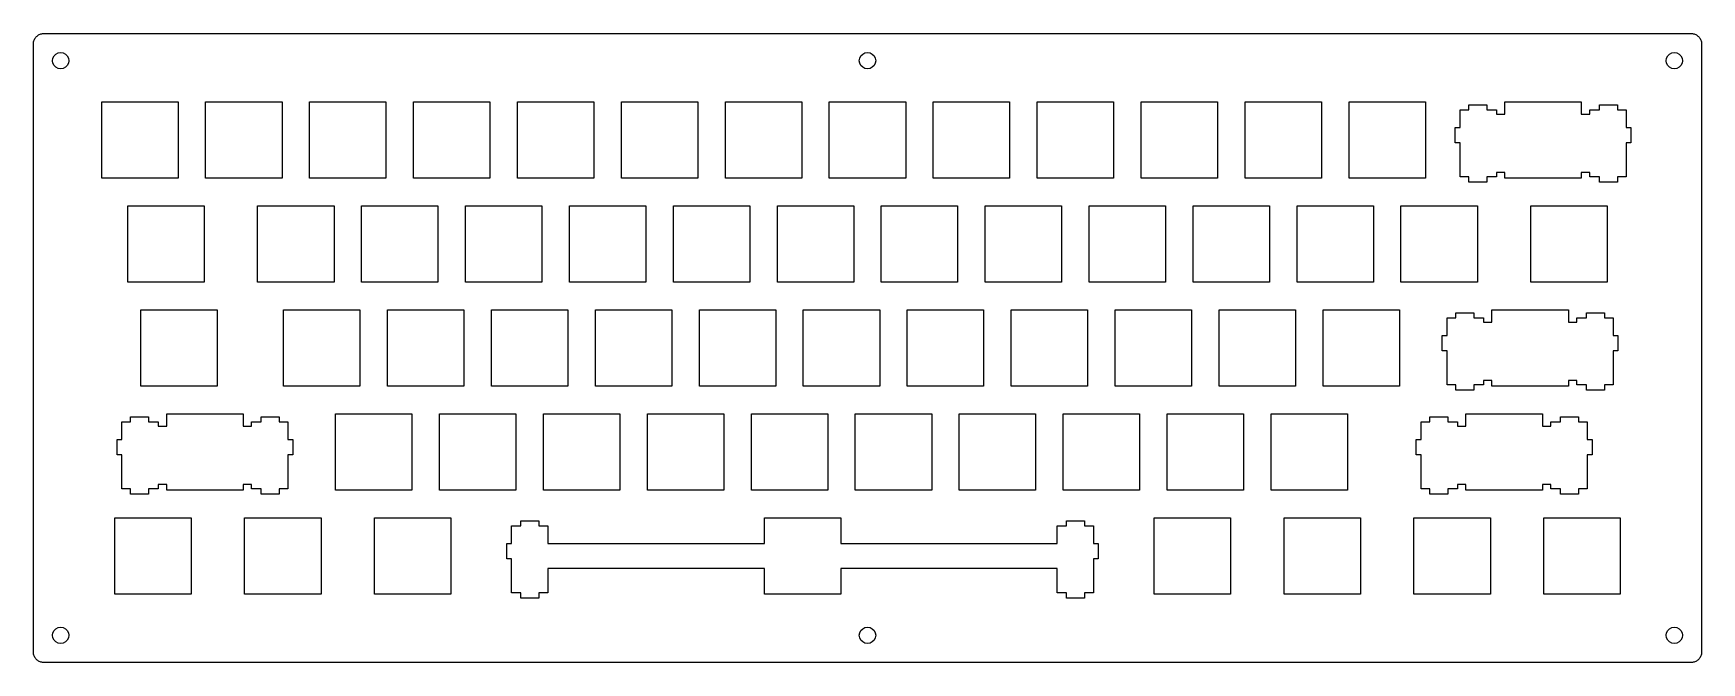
# Model space of a CAD drawing. Extents: x 0 to 306, y 0 to 115.
import ezdxf

# ---------------------------------------------------------------- set-up
doc = ezdxf.new("R2010")
doc.units = 0
doc.layers.get('0').update_dxf_attribs({"linetype": 'CONTINUOUS'})

msp = doc.modelspace()

# ---------------------------------------------------------------- linework, layer by layer
at = {"color": 0}
for p, q in [((0.093707, 113.344), (0.099219, 113.502)), ((0.093707, 2.09324), (0.093707, 113.344)), ((0.099219, 113.502), (0.118511, 113.657)), ((0.118511, 113.657), (0.148828, 113.812)), ((0.148828, 113.812), (0.191547, 113.961)), ((0.191547, 113.961), (0.245291, 114.108)), ((0.245291, 114.108), (0.311437, 114.253)), ((0.311437, 114.253), (0.388606, 114.388)), ((0.388606, 114.388), (0.475424, 114.519)), ((0.475424, 114.519), (0.573264, 114.642)), ((0.573264, 114.642), (0.679372, 114.758)), ((0.679372, 114.758), (0.795129, 114.864)), ((0.795129, 114.864), (0.917773, 114.961)), ((0.917773, 114.961), (1.04869, 115.048)), ((1.04869, 115.048), (1.18511, 115.125)), ((1.18511, 115.125), (1.32843, 115.193)), ((1.32843, 115.193), (1.47588, 115.245)), ((1.47588, 115.245), (1.62609, 115.288)), ((1.62609, 115.288), (1.78043, 115.318)), ((1.78043, 115.318), (1.93614, 115.339)), ((1.93614, 115.339), (2.09324, 115.343)), ((2.09324, 115.343), (303.844, 115.343)), ((303.844, 115.343), (304.001, 115.339)), ((304.001, 115.339), (304.157, 115.318)), ((304.157, 115.318), (304.311, 115.288)), ((304.311, 115.288), (304.462, 115.245)), ((304.462, 115.245), (304.608, 115.193)), ((304.608, 115.193), (304.752, 115.125)), ((304.752, 115.125), (304.888, 115.048)), ((304.888, 115.048), (305.019, 114.961)), ((305.019, 114.961), (305.143, 114.864)), ((305.143, 114.864), (305.258, 114.758)), ((305.258, 114.758), (305.365, 114.642)), ((305.365, 114.642), (305.461, 114.519)), ((305.461, 114.519), (305.548, 114.388)), ((305.548, 114.388), (305.626, 114.253)), ((305.626, 114.253), (305.691, 114.108)), ((305.691, 114.108), (305.745, 113.961)), ((305.745, 113.961), (305.79, 113.812)), ((305.79, 113.812), (305.818, 113.657)), ((305.818, 113.657), (305.838, 113.502)), ((305.838, 113.502), (305.843, 113.344)), ((305.843, 113.344), (305.843, 2.09324)), ((3.59392, 110.344), (3.66695, 110.807)), ((3.66695, 109.879), (3.59392, 110.344)), ((3.66695, 110.807), (3.87918, 111.226)), ((3.87918, 111.226), (4.21128, 111.558)), ((4.21128, 111.558), (4.63021, 111.77)), ((4.63021, 111.77), (5.09323, 111.843)), ((5.09323, 111.843), (5.55763, 111.77)), ((5.55763, 111.77), (5.97517, 111.558)), ((5.97517, 111.558), (6.30728, 111.226)), ((6.30728, 111.226), (6.52089, 110.807)), ((6.52089, 110.807), (6.59391, 110.344)), ((6.59391, 110.344), (6.52089, 109.879)), ((151.468, 110.344), (151.541, 110.807)), ((151.541, 109.879), (151.468, 110.344)), ((151.541, 110.807), (151.755, 111.226)), ((151.755, 111.226), (152.087, 111.558)), ((152.087, 111.558), (152.505, 111.77)), ((152.505, 111.77), (152.969, 111.843)), ((152.969, 111.843), (153.432, 111.77)), ((153.432, 111.77), (153.851, 111.558)), ((153.851, 111.558), (154.183, 111.226)), ((154.183, 111.226), (154.395, 110.807)), ((154.395, 110.807), (154.468, 110.344)), ((154.468, 110.344), (154.395, 109.879)), ((299.344, 110.344), (299.417, 110.807)), ((299.417, 109.879), (299.344, 110.344)), ((299.417, 110.807), (299.63, 111.226)), ((299.63, 111.226), (299.962, 111.558)), ((299.962, 111.558), (300.379, 111.77)), ((300.379, 111.77), (300.844, 111.843)), ((300.844, 111.843), (301.308, 111.77)), ((301.308, 111.77), (301.726, 111.558)), ((301.726, 111.558), (302.058, 111.226)), ((302.058, 111.226), (302.271, 110.807)), ((302.271, 110.807), (302.344, 110.344)), ((302.344, 110.344), (302.271, 109.879)), ((3.87918, 109.462), (3.66695, 109.879)), ((4.21128, 109.13), (3.87918, 109.462)), ((4.63021, 108.917), (4.21128, 109.13)), ((5.09323, 108.844), (4.63021, 108.917)), ((5.55763, 108.917), (5.09323, 108.844)), ((5.97517, 109.13), (5.55763, 108.917)), ((6.30728, 109.462), (5.97517, 109.13)), ((6.52089, 109.879), (6.30728, 109.462)), ((151.755, 109.462), (151.541, 109.879)), ((152.087, 109.13), (151.755, 109.462)), ((152.505, 108.917), (152.087, 109.13)), ((152.969, 108.844), (152.505, 108.917)), ((153.432, 108.917), (152.969, 108.844)), ((153.851, 109.13), (153.432, 108.917)), ((154.183, 109.462), (153.851, 109.13)), ((154.395, 109.879), (154.183, 109.462)), ((299.63, 109.462), (299.417, 109.879)), ((299.962, 109.13), (299.63, 109.462)), ((300.379, 108.917), (299.962, 109.13)), ((300.844, 108.844), (300.379, 108.917)), ((301.308, 108.917), (300.844, 108.844)), ((301.726, 109.13), (301.308, 108.917)), ((302.058, 109.462), (301.726, 109.13)), ((302.271, 109.879), (302.058, 109.462)), ((12.6187, 102.818), (26.6182, 102.818)), ((12.6187, 88.8189), (12.6187, 102.818)), ((26.6182, 102.818), (26.6182, 88.8189)), ((31.6687, 102.818), (45.6681, 102.818)), ((31.6687, 88.8189), (31.6687, 102.818)), ((45.6681, 102.818), (45.6681, 88.8189)), ((50.7189, 102.818), (64.7181, 102.818)), ((50.7189, 88.8189), (50.7189, 102.818)), ((64.7181, 102.818), (64.7181, 88.8189)), ((69.7689, 102.818), (83.7681, 102.818)), ((69.7689, 88.8189), (69.7689, 102.818)), ((83.7681, 102.818), (83.7681, 88.8189)), ((88.8189, 102.818), (102.818, 102.818)), ((88.8189, 88.8189), (88.8189, 102.818)), ((102.818, 102.818), (102.818, 88.8189)), ((107.869, 102.818), (121.868, 102.818)), ((107.869, 88.8189), (107.869, 102.818)), ((121.868, 102.818), (121.868, 88.8189)), ((126.919, 102.818), (140.918, 102.818)), ((126.919, 88.8189), (126.919, 102.818)), ((140.918, 102.818), (140.918, 88.8189)), ((145.969, 102.818), (159.968, 102.818)), ((145.969, 88.8189), (145.969, 102.818)), ((159.968, 102.818), (159.968, 88.8189)), ((165.019, 102.818), (179.018, 102.818)), ((165.019, 88.8189), (165.019, 102.818)), ((179.018, 102.818), (179.018, 88.8189)), ((184.069, 102.818), (198.068, 102.818)), ((184.069, 88.8189), (184.069, 102.818)), ((198.068, 102.818), (198.068, 88.8189)), ((203.119, 102.818), (217.118, 102.818)), ((203.119, 88.8189), (203.119, 102.818)), ((217.118, 102.818), (217.118, 88.8189)), ((222.169, 102.818), (236.168, 102.818)), ((222.169, 88.8189), (222.169, 102.818)), ((236.168, 102.818), (236.168, 88.8189)), ((241.219, 102.818), (255.218, 102.818)), ((241.219, 88.8189), (241.219, 102.818)), ((255.218, 102.818), (255.218, 88.8189)), ((261.568, 98.1177), (261.568, 101.348)), ((261.568, 101.348), (263.194, 101.348)), ((263.194, 101.348), (263.194, 102.269)), ((263.194, 102.269), (266.493, 102.269)), ((266.493, 102.269), (266.493, 101.348)), ((266.493, 101.348), (268.219, 101.348)), ((268.219, 101.348), (268.219, 100.549)), ((269.794, 100.549), (269.794, 102.818)), ((269.794, 102.818), (283.793, 102.818)), ((283.793, 102.818), (283.793, 100.549)), ((285.368, 100.549), (285.368, 101.348)), ((285.368, 101.348), (287.094, 101.348)), ((287.094, 101.348), (287.094, 102.269)), ((287.094, 102.269), (290.394, 102.269)), ((290.394, 102.269), (290.394, 101.348)), ((290.394, 101.348), (292.019, 101.348)), ((292.019, 101.348), (292.019, 98.1177)), ((260.693, 95.3188), (260.693, 98.1177)), ((260.693, 98.1177), (261.568, 98.1177)), ((268.219, 100.549), (269.794, 100.549)), ((283.793, 100.549), (285.368, 100.549)), ((292.019, 98.1177), (292.894, 98.1177)), ((292.894, 98.1177), (292.894, 95.3188)), ((261.568, 95.3188), (260.693, 95.3188)), ((261.568, 89.0475), (261.568, 95.3188)), ((292.019, 95.3188), (292.019, 89.0475)), ((292.894, 95.3188), (292.019, 95.3188)), ((26.6182, 88.8189), (12.6187, 88.8189)), ((45.6681, 88.8189), (31.6687, 88.8189)), ((64.7181, 88.8189), (50.7189, 88.8189)), ((83.7681, 88.8189), (69.7689, 88.8189)), ((102.818, 88.8189), (88.8189, 88.8189)), ((121.868, 88.8189), (107.869, 88.8189)), ((140.918, 88.8189), (126.919, 88.8189)), ((159.968, 88.8189), (145.969, 88.8189)), ((179.018, 88.8189), (165.019, 88.8189)), ((198.068, 88.8189), (184.069, 88.8189)), ((217.118, 88.8189), (203.119, 88.8189)), ((236.168, 88.8189), (222.169, 88.8189)), ((255.218, 88.8189), (241.219, 88.8189)), ((263.194, 89.0475), (261.568, 89.0475)), ((263.194, 88.0678), (263.194, 89.0475)), ((268.219, 89.0475), (266.493, 89.0475)), ((266.493, 89.0475), (266.493, 88.0678)), ((269.794, 89.8483), (268.219, 89.8483)), ((268.219, 89.8483), (268.219, 89.0475)), ((269.794, 88.8189), (269.794, 89.8483)), ((283.793, 88.8189), (269.794, 88.8189)), ((285.368, 89.8483), (283.793, 89.8483)), ((283.793, 89.8483), (283.793, 88.8189)), ((285.368, 89.0475), (285.368, 89.8483)), ((287.094, 89.0475), (285.368, 89.0475)), ((287.094, 88.0678), (287.094, 89.0475)), ((292.019, 89.0475), (290.394, 89.0475)), ((290.394, 89.0475), (290.394, 88.0678)), ((266.493, 88.0678), (263.194, 88.0678)), ((290.394, 88.0678), (287.094, 88.0678)), ((17.3812, 83.7681), (31.3821, 83.7681)), ((17.3812, 69.7689), (17.3812, 83.7681)), ((31.3821, 83.7681), (31.3821, 69.7689)), ((41.1939, 83.7681), (55.1931, 83.7681)), ((41.1939, 69.7689), (41.1939, 83.7681)), ((55.1931, 83.7681), (55.1931, 69.7689)), ((60.2439, 83.7681), (74.2431, 83.7681)), ((60.2439, 69.7689), (60.2439, 83.7681)), ((74.2431, 83.7681), (74.2431, 69.7689)), ((79.2939, 83.7681), (93.2931, 83.7681)), ((79.2939, 69.7689), (79.2939, 83.7681)), ((93.2931, 83.7681), (93.2931, 69.7689)), ((98.3439, 83.7681), (112.343, 83.7681)), ((98.3439, 69.7689), (98.3439, 83.7681)), ((112.343, 83.7681), (112.343, 69.7689)), ((117.394, 83.7681), (131.393, 83.7681)), ((117.394, 69.7689), (117.394, 83.7681)), ((131.393, 83.7681), (131.393, 69.7689)), ((136.444, 83.7681), (150.443, 83.7681)), ((136.444, 69.7689), (136.444, 83.7681)), ((150.443, 83.7681), (150.443, 69.7689)), ((155.494, 83.7681), (169.493, 83.7681)), ((155.494, 69.7689), (155.494, 83.7681)), ((169.493, 83.7681), (169.493, 69.7689)), ((174.544, 83.7681), (188.543, 83.7681)), ((174.544, 69.7689), (174.544, 83.7681)), ((188.543, 83.7681), (188.543, 69.7689)), ((193.594, 83.7681), (207.593, 83.7681)), ((193.594, 69.7689), (193.594, 83.7681)), ((207.593, 83.7681), (207.593, 69.7689)), ((212.644, 83.7681), (226.643, 83.7681)), ((212.644, 69.7689), (212.644, 83.7681)), ((226.643, 83.7681), (226.643, 69.7689)), ((231.694, 83.7681), (245.693, 83.7681)), ((231.694, 69.7689), (231.694, 83.7681)), ((245.693, 83.7681), (245.693, 69.7689)), ((250.744, 83.7681), (264.743, 83.7681)), ((250.744, 69.7689), (250.744, 83.7681)), ((264.743, 83.7681), (264.743, 69.7689)), ((274.556, 83.7681), (288.557, 83.7681)), ((274.556, 69.7689), (274.556, 83.7681)), ((288.557, 83.7681), (288.557, 69.7689)), ((31.3821, 69.7689), (17.3812, 69.7689)), ((55.1931, 69.7689), (41.1939, 69.7689)), ((74.2431, 69.7689), (60.2439, 69.7689)), ((93.2931, 69.7689), (79.2939, 69.7689)), ((112.343, 69.7689), (98.3439, 69.7689)), ((131.393, 69.7689), (117.394, 69.7689)), ((150.443, 69.7689), (136.444, 69.7689)), ((169.493, 69.7689), (155.494, 69.7689)), ((188.543, 69.7689), (174.544, 69.7689)), ((207.593, 69.7689), (193.594, 69.7689)), ((226.643, 69.7689), (212.644, 69.7689)), ((245.693, 69.7689), (231.694, 69.7689)), ((264.743, 69.7689), (250.744, 69.7689)), ((288.557, 69.7689), (274.556, 69.7689)), ((19.7624, 64.7181), (33.7633, 64.7181)), ((19.7624, 50.7189), (19.7624, 64.7181)), ((33.7633, 64.7181), (33.7633, 50.7189)), ((45.9564, 64.7181), (59.9556, 64.7181)), ((45.9564, 50.7189), (45.9564, 64.7181)), ((59.9556, 64.7181), (59.9556, 50.7189)), ((65.0064, 64.7181), (79.0056, 64.7181)), ((65.0064, 50.7189), (65.0064, 64.7181)), ((79.0056, 64.7181), (79.0056, 50.7189)), ((84.0564, 64.7181), (98.0556, 64.7181)), ((84.0564, 50.7189), (84.0564, 64.7181)), ((98.0556, 64.7181), (98.0556, 50.7189)), ((103.106, 64.7181), (117.106, 64.7181)), ((103.106, 50.7189), (103.106, 64.7181)), ((117.106, 64.7181), (117.106, 50.7189)), ((122.156, 64.7181), (136.156, 64.7181)), ((122.156, 50.7189), (122.156, 64.7181)), ((136.156, 64.7181), (136.156, 50.7189)), ((141.206, 64.7181), (155.207, 64.7181)), ((141.206, 50.7189), (141.206, 64.7181)), ((155.207, 64.7181), (155.207, 50.7189)), ((160.256, 64.7181), (174.257, 64.7181)), ((160.256, 50.7189), (160.256, 64.7181)), ((174.257, 64.7181), (174.257, 50.7189)), ((179.306, 64.7181), (193.307, 64.7181)), ((179.306, 50.7189), (179.306, 64.7181)), ((193.307, 64.7181), (193.307, 50.7189)), ((198.356, 64.7181), (212.357, 64.7181)), ((198.356, 50.7189), (198.356, 64.7181)), ((212.357, 64.7181), (212.357, 50.7189)), ((217.406, 64.7181), (231.407, 64.7181)), ((217.406, 50.7189), (217.406, 64.7181)), ((231.407, 64.7181), (231.407, 50.7189)), ((236.456, 64.7181), (250.457, 64.7181)), ((236.456, 50.7189), (236.456, 64.7181)), ((250.457, 64.7181), (250.457, 50.7189)), ((267.413, 62.4487), (267.413, 64.7181)), ((267.413, 64.7181), (281.413, 64.7181)), ((281.413, 64.7181), (281.413, 62.4487)), ((259.188, 60.0177), (259.188, 63.2478)), ((259.188, 63.2478), (260.813, 63.2478)), ((260.813, 63.2478), (260.813, 64.1685)), ((260.813, 64.1685), (264.113, 64.1685)), ((264.113, 64.1685), (264.113, 63.2478)), ((264.113, 63.2478), (265.837, 63.2478)), ((265.837, 63.2478), (265.837, 62.4487)), ((265.837, 62.4487), (267.413, 62.4487)), ((281.413, 62.4487), (282.988, 62.4487)), ((282.988, 62.4487), (282.988, 63.2478)), ((282.988, 63.2478), (284.712, 63.2478)), ((284.712, 63.2478), (284.712, 64.1685)), ((284.712, 64.1685), (288.013, 64.1685)), ((288.013, 64.1685), (288.013, 63.2478)), ((288.013, 63.2478), (289.638, 63.2478)), ((289.638, 63.2478), (289.638, 60.0177)), ((258.313, 57.2174), (258.313, 60.0177)), ((258.313, 60.0177), (259.188, 60.0177)), ((289.638, 60.0177), (290.513, 60.0177)), ((290.513, 60.0177), (290.513, 57.2174)), ((259.188, 57.2174), (258.313, 57.2174)), ((259.188, 50.9475), (259.188, 57.2174)), ((289.638, 57.2174), (289.638, 50.9475)), ((290.513, 57.2174), (289.638, 57.2174)), ((33.7633, 50.7189), (19.7624, 50.7189)), ((59.9556, 50.7189), (45.9564, 50.7189)), ((79.0056, 50.7189), (65.0064, 50.7189)), ((98.0556, 50.7189), (84.0564, 50.7189)), ((117.106, 50.7189), (103.106, 50.7189)), ((136.156, 50.7189), (122.156, 50.7189)), ((155.207, 50.7189), (141.206, 50.7189)), ((174.257, 50.7189), (160.256, 50.7189)), ((193.307, 50.7189), (179.306, 50.7189)), ((212.357, 50.7189), (198.356, 50.7189)), ((231.407, 50.7189), (217.406, 50.7189)), ((250.457, 50.7189), (236.456, 50.7189)), ((260.813, 50.9475), (259.188, 50.9475)), ((260.813, 49.9678), (260.813, 50.9475)), ((264.113, 49.9678), (260.813, 49.9678)), ((265.837, 50.9475), (264.113, 50.9475)), ((264.113, 50.9475), (264.113, 49.9678)), ((267.413, 51.7483), (265.837, 51.7483)), ((265.837, 51.7483), (265.837, 50.9475)), ((267.413, 50.7189), (267.413, 51.7483)), ((281.413, 50.7189), (267.413, 50.7189)), ((282.988, 51.7483), (281.413, 51.7483)), ((281.413, 51.7483), (281.413, 50.7189)), ((282.988, 50.9475), (282.988, 51.7483)), ((284.712, 50.9475), (282.988, 50.9475)), ((284.712, 49.9678), (284.712, 50.9475)), ((288.013, 49.9678), (284.712, 49.9678)), ((289.638, 50.9475), (288.013, 50.9475)), ((288.013, 50.9475), (288.013, 49.9678)), ((16.2994, 40.9677), (16.2994, 44.1978)), ((16.2994, 44.1978), (17.9241, 44.1978)), ((17.9241, 44.1978), (17.9241, 45.1185)), ((17.9241, 45.1185), (21.2246, 45.1185)), ((21.2246, 45.1185), (21.2246, 44.1978)), ((21.2246, 44.1978), (22.9499, 44.1978)), ((22.9499, 44.1978), (22.9499, 43.3987)), ((22.9499, 43.3987), (24.5249, 43.3987)), ((24.5249, 43.3987), (24.5249, 45.6681)), ((24.5249, 45.6681), (38.5244, 45.6681)), ((38.5244, 45.6681), (38.5244, 43.3987)), ((38.5244, 43.3987), (40.0995, 43.3987)), ((40.0995, 43.3987), (40.0995, 44.1978)), ((40.0995, 44.1978), (41.825, 44.1978)), ((41.825, 44.1978), (41.825, 45.1185)), ((41.825, 45.1185), (45.1252, 45.1185)), ((45.1252, 45.1185), (45.1252, 44.1978)), ((45.1252, 44.1978), (46.7501, 44.1978)), ((46.7501, 44.1978), (46.7501, 40.9677)), ((55.4814, 45.6681), (69.4821, 45.6681)), ((55.4814, 31.6687), (55.4814, 45.6681)), ((69.4821, 45.6681), (69.4821, 31.6687)), ((74.5314, 45.6681), (88.5321, 45.6681)), ((74.5314, 31.6687), (74.5314, 45.6681)), ((88.5321, 45.6681), (88.5321, 31.6687)), ((93.5814, 45.6681), (107.582, 45.6681)), ((93.5814, 31.6687), (93.5814, 45.6681)), ((107.582, 45.6681), (107.582, 31.6687)), ((112.631, 45.6681), (126.632, 45.6681)), ((112.631, 31.6687), (112.631, 45.6681)), ((126.632, 45.6681), (126.632, 31.6687)), ((131.681, 45.6681), (145.682, 45.6681)), ((131.681, 31.6687), (131.681, 45.6681)), ((145.682, 45.6681), (145.682, 31.6687)), ((150.731, 45.6681), (164.732, 45.6681)), ((150.731, 31.6687), (150.731, 45.6681)), ((164.732, 45.6681), (164.732, 31.6687)), ((169.781, 45.6681), (183.782, 45.6681)), ((169.781, 31.6687), (169.781, 45.6681)), ((183.782, 45.6681), (183.782, 31.6687)), ((188.831, 45.6681), (202.832, 45.6681)), ((188.831, 31.6687), (188.831, 45.6681)), ((202.832, 45.6681), (202.832, 31.6687)), ((207.881, 45.6681), (221.882, 45.6681)), ((207.881, 31.6687), (207.881, 45.6681)), ((221.882, 45.6681), (221.882, 31.6687)), ((226.931, 45.6681), (240.932, 45.6681)), ((226.931, 31.6687), (226.931, 45.6681)), ((240.932, 45.6681), (240.932, 31.6687)), ((254.424, 40.9677), (254.424, 44.1978)), ((254.424, 44.1978), (256.049, 44.1978)), ((256.049, 44.1978), (256.049, 45.1185)), ((256.049, 45.1185), (259.35, 45.1185)), ((259.35, 45.1185), (259.35, 44.1978)), ((259.35, 44.1978), (261.075, 44.1978)), ((261.075, 44.1978), (261.075, 43.3987)), ((261.075, 43.3987), (262.65, 43.3987)), ((262.65, 43.3987), (262.65, 45.6681)), ((262.65, 45.6681), (276.649, 45.6681)), ((276.649, 45.6681), (276.649, 43.3987)), ((276.649, 43.3987), (278.225, 43.3987)), ((278.225, 43.3987), (278.225, 44.1978)), ((278.225, 44.1978), (279.95, 44.1978)), ((279.95, 44.1978), (279.95, 45.1185)), ((279.95, 45.1185), (283.25, 45.1185)), ((283.25, 45.1185), (283.25, 44.1978)), ((283.25, 44.1978), (284.875, 44.1978)), ((284.875, 44.1978), (284.875, 40.9677)), ((15.4244, 38.1674), (15.4244, 40.9677)), ((15.4244, 40.9677), (16.2994, 40.9677)), ((46.7501, 40.9677), (47.625, 40.9677)), ((47.625, 40.9677), (47.625, 38.1674)), ((253.55, 38.1674), (253.55, 40.9677)), ((253.55, 40.9677), (254.424, 40.9677)), ((284.875, 40.9677), (285.75, 40.9677)), ((285.75, 40.9677), (285.75, 38.1674)), ((16.2994, 38.1674), (15.4244, 38.1674)), ((16.2994, 31.8975), (16.2994, 38.1674)), ((46.7501, 38.1674), (46.7501, 31.8975)), ((47.625, 38.1674), (46.7501, 38.1674)), ((254.424, 38.1674), (253.55, 38.1674)), ((254.424, 31.8975), (254.424, 38.1674)), ((284.875, 38.1674), (284.875, 31.8975)), ((285.75, 38.1674), (284.875, 38.1674)), ((17.9241, 31.8975), (16.2994, 31.8975)), ((17.9241, 30.9177), (17.9241, 31.8975)), ((21.2246, 30.9177), (17.9241, 30.9177)), ((22.9499, 31.8975), (21.2246, 31.8975)), ((21.2246, 31.8975), (21.2246, 30.9177)), ((24.5249, 32.6981), (22.9499, 32.6981)), ((22.9499, 32.6981), (22.9499, 31.8975)), ((24.5249, 31.6687), (24.5249, 32.6981)), ((38.5244, 31.6687), (24.5249, 31.6687)), ((40.0995, 32.6981), (38.5244, 32.6981)), ((38.5244, 32.6981), (38.5244, 31.6687)), ((40.0995, 31.8975), (40.0995, 32.6981)), ((41.825, 31.8975), (40.0995, 31.8975)), ((41.825, 30.9177), (41.825, 31.8975)), ((45.1252, 30.9177), (41.825, 30.9177)), ((46.7501, 31.8975), (45.1252, 31.8975)), ((45.1252, 31.8975), (45.1252, 30.9177)), ((69.4821, 31.6687), (55.4814, 31.6687)), ((88.5321, 31.6687), (74.5314, 31.6687)), ((107.582, 31.6687), (93.5814, 31.6687)), ((126.632, 31.6687), (112.631, 31.6687)), ((145.682, 31.6687), (131.681, 31.6687)), ((164.732, 31.6687), (150.731, 31.6687)), ((183.782, 31.6687), (169.781, 31.6687)), ((202.832, 31.6687), (188.831, 31.6687)), ((221.882, 31.6687), (207.881, 31.6687)), ((240.932, 31.6687), (226.931, 31.6687)), ((256.049, 31.8975), (254.424, 31.8975)), ((256.049, 30.9177), (256.049, 31.8975)), ((259.35, 30.9177), (256.049, 30.9177)), ((261.075, 31.8975), (259.35, 31.8975)), ((259.35, 31.8975), (259.35, 30.9177)), ((262.65, 32.6981), (261.075, 32.6981)), ((261.075, 32.6981), (261.075, 31.8975)), ((262.65, 31.6687), (262.65, 32.6981)), ((276.649, 31.6687), (262.65, 31.6687)), ((278.225, 32.6981), (276.649, 32.6981)), ((276.649, 32.6981), (276.649, 31.6687)), ((278.225, 31.8975), (278.225, 32.6981)), ((279.95, 31.8975), (278.225, 31.8975)), ((279.95, 30.9177), (279.95, 31.8975)), ((283.25, 30.9177), (279.95, 30.9177)), ((284.875, 31.8975), (283.25, 31.8975)), ((283.25, 31.8975), (283.25, 30.9177)), ((14.9999, 26.6182), (28.9994, 26.6182)), ((14.9999, 12.6187), (14.9999, 26.6182)), ((28.9994, 26.6182), (28.9994, 12.6187)), ((38.8126, 26.6182), (52.8133, 26.6182)), ((38.8126, 12.6187), (38.8126, 26.6182)), ((52.8133, 26.6182), (52.8133, 12.6187)), ((62.6251, 26.6182), (76.6244, 26.6182)), ((62.6251, 12.6187), (62.6251, 26.6182)), ((76.6244, 26.6182), (76.6244, 12.6187)), ((87.7383, 21.9177), (87.7383, 25.1478)), ((87.7383, 25.1478), (89.4126, 25.1478)), ((89.4126, 25.1478), (89.4126, 26.0683)), ((89.4126, 26.0683), (92.7132, 26.0683)), ((92.7132, 26.0683), (92.7132, 25.1478)), ((92.7132, 25.1478), (94.3875, 25.1478)), ((94.3875, 25.1478), (94.3875, 21.9177)), ((134.063, 21.9177), (134.063, 26.6182)), ((134.063, 26.6182), (148.063, 26.6182)), ((148.063, 26.6182), (148.063, 21.9177)), ((187.738, 21.9177), (187.738, 25.1478)), ((187.738, 25.1478), (189.413, 25.1478)), ((189.413, 25.1478), (189.413, 26.0683)), ((189.413, 26.0683), (192.713, 26.0683)), ((192.713, 26.0683), (192.713, 25.1478)), ((192.713, 25.1478), (194.388, 25.1478)), ((194.388, 25.1478), (194.388, 21.9177)), ((205.5, 26.6182), (219.499, 26.6182)), ((205.5, 12.6187), (205.5, 26.6182)), ((219.499, 26.6182), (219.499, 12.6187)), ((229.313, 26.6182), (243.313, 26.6182)), ((229.313, 12.6187), (229.313, 26.6182)), ((243.313, 26.6182), (243.313, 12.6187)), ((253.125, 26.6182), (267.124, 26.6182)), ((253.125, 12.6187), (253.125, 26.6182)), ((267.124, 26.6182), (267.124, 12.6187)), ((276.938, 26.6182), (290.938, 26.6182)), ((276.938, 12.6187), (276.938, 26.6182)), ((290.938, 26.6182), (290.938, 12.6187)), ((86.8634, 19.1175), (86.8634, 21.9177)), ((86.8634, 21.9177), (87.7383, 21.9177)), ((94.3875, 21.9177), (134.063, 21.9177)), ((148.063, 21.9177), (187.738, 21.9177)), ((194.388, 21.9177), (195.263, 21.9177)), ((195.263, 21.9177), (195.263, 19.1175)), ((87.7383, 19.1175), (86.8634, 19.1175)), ((87.7383, 12.8475), (87.7383, 19.1175)), ((194.388, 19.1175), (194.388, 12.8475)), ((195.263, 19.1175), (194.388, 19.1175)), ((134.063, 17.3178), (94.3875, 17.3178)), ((94.3875, 17.3178), (94.3875, 12.8475)), ((134.063, 12.6187), (134.063, 17.3178)), ((187.738, 17.3178), (148.063, 17.3178)), ((148.063, 17.3178), (148.063, 12.6187)), ((187.738, 12.8475), (187.738, 17.3178)), ((28.9994, 12.6187), (14.9999, 12.6187)), ((52.8133, 12.6187), (38.8126, 12.6187)), ((76.6244, 12.6187), (62.6251, 12.6187)), ((89.4126, 12.8475), (87.7383, 12.8475)), ((89.4126, 11.8677), (89.4126, 12.8475)), ((94.3875, 12.8475), (92.7132, 12.8475)), ((92.7132, 12.8475), (92.7132, 11.8677)), ((148.063, 12.6187), (134.063, 12.6187)), ((189.413, 12.8475), (187.738, 12.8475)), ((189.413, 11.8677), (189.413, 12.8475)), ((194.388, 12.8475), (192.713, 12.8475)), ((192.713, 12.8475), (192.713, 11.8677)), ((219.499, 12.6187), (205.5, 12.6187)), ((243.313, 12.6187), (229.313, 12.6187)), ((267.124, 12.6187), (253.125, 12.6187)), ((290.938, 12.6187), (276.938, 12.6187)), ((92.7132, 11.8677), (89.4126, 11.8677)), ((192.713, 11.8677), (189.413, 11.8677)), ((3.87918, 5.97517), (4.21128, 6.30728)), ((4.21128, 6.30728), (4.63021, 6.51951)), ((4.63021, 6.51951), (5.09323, 6.59253)), ((5.09323, 6.59253), (5.55763, 6.51951)), ((5.55763, 6.51951), (5.97517, 6.30728)), ((5.97517, 6.30728), (6.30728, 5.97517)), ((151.755, 5.97517), (152.087, 6.30728)), ((152.087, 6.30728), (152.505, 6.51951)), ((152.505, 6.51951), (152.969, 6.59253)), ((152.969, 6.59253), (153.432, 6.51951)), ((153.432, 6.51951), (153.851, 6.30728)), ((153.851, 6.30728), (154.183, 5.97517)), ((299.63, 5.97517), (299.962, 6.30728)), ((299.962, 6.30728), (300.379, 6.51951)), ((300.379, 6.51951), (300.844, 6.59253)), ((300.844, 6.59253), (301.308, 6.51951)), ((301.308, 6.51951), (301.726, 6.30728)), ((301.726, 6.30728), (302.058, 5.97517)), ((3.59392, 5.09323), (3.66695, 5.55763)), ((3.66695, 4.62883), (3.59392, 5.09323)), ((3.66695, 5.55763), (3.87918, 5.97517)), ((3.87918, 4.21128), (3.66695, 4.62883)), ((4.21128, 3.87918), (3.87918, 4.21128)), ((4.63021, 3.66557), (4.21128, 3.87918)), ((5.09323, 3.59255), (4.63021, 3.66557)), ((5.55763, 3.66557), (5.09323, 3.59255)), ((5.97517, 3.87918), (5.55763, 3.66557)), ((6.30728, 4.21128), (5.97517, 3.87918)), ((6.30728, 5.97517), (6.52089, 5.55763)), ((6.52089, 4.62883), (6.30728, 4.21128)), ((6.52089, 5.55763), (6.59391, 5.09323)), ((6.59391, 5.09323), (6.52089, 4.62883)), ((151.468, 5.09323), (151.541, 5.55763)), ((151.541, 4.62883), (151.468, 5.09323)), ((151.541, 5.55763), (151.755, 5.97517)), ((151.755, 4.21128), (151.541, 4.62883)), ((152.087, 3.87918), (151.755, 4.21128)), ((152.505, 3.66557), (152.087, 3.87918)), ((152.969, 3.59255), (152.505, 3.66557)), ((153.432, 3.66557), (152.969, 3.59255)), ((153.851, 3.87918), (153.432, 3.66557)), ((154.183, 4.21128), (153.851, 3.87918)), ((154.183, 5.97517), (154.395, 5.55763)), ((154.395, 4.62883), (154.183, 4.21128)), ((154.395, 5.55763), (154.468, 5.09323)), ((154.468, 5.09323), (154.395, 4.62883)), ((299.344, 5.09323), (299.417, 5.55763)), ((299.417, 4.62883), (299.344, 5.09323)), ((299.417, 5.55763), (299.63, 5.97517)), ((299.63, 4.21128), (299.417, 4.62883)), ((299.962, 3.87918), (299.63, 4.21128)), ((300.379, 3.66557), (299.962, 3.87918)), ((300.844, 3.59255), (300.379, 3.66557)), ((301.308, 3.66557), (300.844, 3.59255)), ((301.726, 3.87918), (301.308, 3.66557)), ((302.058, 4.21128), (301.726, 3.87918)), ((302.058, 5.97517), (302.271, 5.55763)), ((302.271, 4.62883), (302.058, 4.21128)), ((302.271, 5.55763), (302.344, 5.09323)), ((302.344, 5.09323), (302.271, 4.62883)), ((0.099219, 1.93752), (0.093707, 2.09324)), ((0.118511, 1.78043), (0.099219, 1.93752)), ((0.148828, 1.62746), (0.118511, 1.78043)), ((0.191547, 1.4745), (0.148828, 1.62746)), ((0.245291, 1.32843), (0.191547, 1.4745)), ((0.311437, 1.18649), (0.245291, 1.32843)), ((0.388606, 1.04869), (0.311437, 1.18649)), ((0.475424, 0.917773), (0.388606, 1.04869)), ((0.573264, 0.79375), (0.475424, 0.917773)), ((0.679372, 0.679372), (0.573264, 0.79375)), ((0.795129, 0.571885), (0.679372, 0.679372)), ((0.917773, 0.475424), (0.795129, 0.571885)), ((1.04869, 0.388606), (0.917773, 0.475424)), ((1.18511, 0.311437), (1.04869, 0.388606)), ((1.32843, 0.246669), (1.18511, 0.311437)), ((1.47588, 0.191547), (1.32843, 0.246669)), ((1.62609, 0.14745), (1.47588, 0.191547)), ((1.78043, 0.118511), (1.62609, 0.14745)), ((1.93614, 0.100597), (1.78043, 0.118511)), ((2.09324, 0.093707), (1.93614, 0.100597)), ((303.844, 0.093707), (2.09324, 0.093707)), ((304.001, 0.100597), (303.844, 0.093707)), ((304.157, 0.118511), (304.001, 0.100597)), ((304.311, 0.14745), (304.157, 0.118511)), ((304.462, 0.191547), (304.311, 0.14745)), ((304.608, 0.246669), (304.462, 0.191547)), ((304.752, 0.311437), (304.608, 0.246669)), ((304.888, 0.388606), (304.752, 0.311437)), ((305.019, 0.475424), (304.888, 0.388606)), ((305.143, 0.571885), (305.019, 0.475424)), ((305.258, 0.679372), (305.143, 0.571885)), ((305.365, 0.79375), (305.258, 0.679372)), ((305.461, 0.917773), (305.365, 0.79375)), ((305.548, 1.04869), (305.461, 0.917773)), ((305.626, 1.18649), (305.548, 1.04869)), ((305.691, 1.32843), (305.626, 1.18649)), ((305.745, 1.4745), (305.691, 1.32843)), ((305.79, 1.62746), (305.745, 1.4745)), ((305.818, 1.78043), (305.79, 1.62746)), ((305.838, 1.93752), (305.818, 1.78043)), ((305.843, 2.09324), (305.838, 1.93752))]:
    msp.add_line(p, q, dxfattribs=at)

doc.saveas('drawing.dxf')
